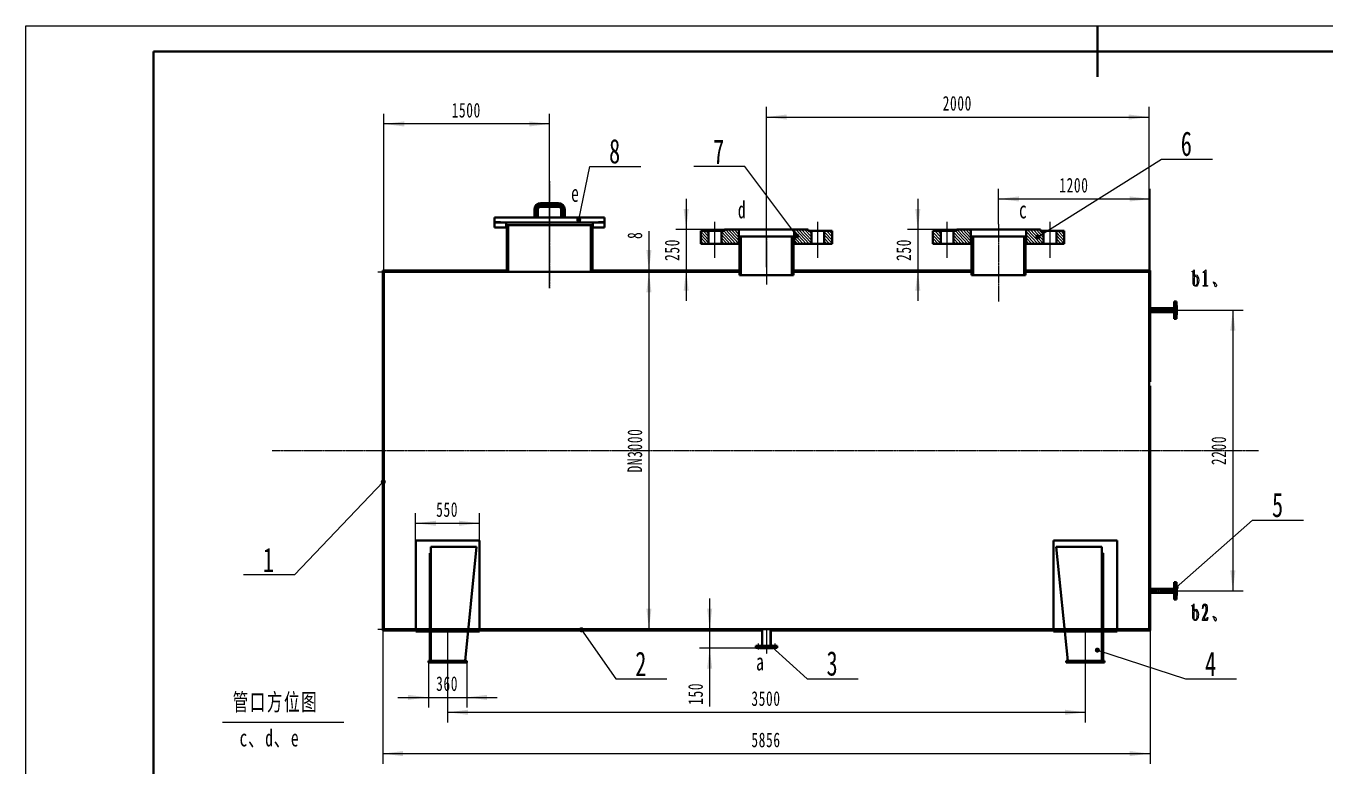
# Model space of a CAD drawing. Header units: millimetres. Extents: x -8400 to 8400, y -5940 to 5940.
# Drawn here: x -8400 to 1785, y 138 to 5940 of the extents above; entities that cross this region are included whole.
import ezdxf

# ---------------------------------------------------------------- set-up
doc = ezdxf.new("R2010")
doc.units = ezdxf.units.MM
doc.linetypes.add('点画线', pattern=[18, 12, -2, 2, -2])
doc.layers.get('0').update_dxf_attribs({"lineweight": 35})
for name, color, linetype, lineweight in [('EB0', 7, 'Continuous', 35), ('中心线层', 1, '点画线', 18), ('剖面线层', 4, 'Continuous', 18), ('尺寸线层', 3, 'Continuous', 18), ('细实线层', 7, 'Continuous', 18)]:
    doc.layers.add(name, color=color, linetype=linetype, lineweight=lineweight)
doc.styles.add('j4', font='', dxfattribs={"width": 0.667})
doc.styles.add('j6.3', font='', dxfattribs={"width": 0.667})
doc.styles.add('标准', font='', dxfattribs={"width": 0.667})
doc.styles.get('j4').set_extended_font_data('宋体')
doc.styles.get('j6.3').set_extended_font_data('宋体')
doc.styles.get('标准').set_extended_font_data('宋体')
doc.dimstyles.new('标准', dxfattribs={"dimscale": 40, "dimtxt": 2.873789, "dimasz": 4, "dimexe": 2, "dimexo": 0, "dimgap": 1.101925, "dimtad": 1, "dimdec": 0, "dimdsep": 46, "dimtxsty": '标准', "dimblk": '_CAXARROW', "dimcen": 0, "dimdle": 6, "dimaunit": 1, "dimazin": 2, "dimtfac": 0.707107, "dimtdec": 3, "dimtmove": 0, "dimatfit": 3, "dimfxl": 0, "dimfrac": 2, "dimtolj": 1, "dimtzin": 0, "dimlwd": 18, "dimarcsym": 0})
pattern_1 = [(-45, (0, 0), (2.74998, 2.74998), [])]

# ---------------------------------------------------------------- blocks, each defined once
blk = doc.blocks.new('*X2')
at = {"layer": '尺寸线层', "linetype": 'Continuous', "lineweight": 18}
for points in [[(-3040, 1212), (-3020, 1372), (-3060, 1372)], [(-3040, 1062), (-3020, 902), (-3060, 902)]]:
    blk.add_hatch(color=0, dxfattribs=at).paths.add_polyline_path(points, flags=0)
at = {"layer": '尺寸线层', "color": 0, "linetype": 'Continuous', "lineweight": 18}
for p, q in [((-3040, 1452), (-3040, 604)), ((-2636, 1212), (-3120, 1212)), ((-2595, 1062), (-3120, 1062))]:
    blk.add_line(p, q, dxfattribs=at)
at = {"layer": '尺寸线层', "color": 0, "linetype": 'Continuous', "lineweight": 18, "insert": (-3150, 704), "char_height": 115, "width": 236.19, "attachment_point": 5, "rotation": 90, "line_spacing_factor": 1.15057, "style": '标准'}
blk.add_mtext('\\T1.1;150', dxfattribs=at)
blk = doc.blocks.new('_CAXARROW')
blk.add_hatch(color=0).paths.add_polyline_path([(0, 0), (-1, 0.125), (-1, -0.125)], flags=0)
blk = doc.blocks.new('*X5')
at = {"layer": '尺寸线层', "linetype": 'Continuous', "lineweight": 18}
for points in [[(-3516, 4024), (-3496, 4184), (-3536, 4184)], [(-3516, 4012), (-3496, 3852), (-3536, 3852)]]:
    blk.add_hatch(color=0, dxfattribs=at).paths.add_polyline_path(points, flags=0)
at = {"layer": '尺寸线层', "color": 0, "linetype": 'Continuous', "lineweight": 18}
for p, q in [((-3516, 4332), (-3516, 3772)), ((-5641, 4012), (-3436, 4012)), ((-2806, 4024), (-3596, 4024))]:
    blk.add_line(p, q, dxfattribs=at)
at = {"layer": '尺寸线层', "color": 0, "linetype": 'Continuous', "lineweight": 18, "insert": (-3626, 4299), "char_height": 115, "width": 65.54, "attachment_point": 5, "rotation": 90, "line_spacing_factor": 1.15057, "style": '标准'}
blk.add_mtext('\\T1.1;8', dxfattribs=at)
blk = doc.blocks.new('*X6')
at = {"layer": '尺寸线层', "linetype": 'Continuous', "lineweight": 18}
for points in [[(-2595, 5226), (-2435, 5246), (-2435, 5206)], [(405, 5226), (245, 5246), (245, 5206)]]:
    blk.add_hatch(color=0, dxfattribs=at).paths.add_polyline_path(points, flags=0)
at = {"layer": '尺寸线层', "color": 0, "linetype": 'Continuous', "lineweight": 18}
for p, q in [((-2595, 4050), (-2595, 5306)), ((405, 4012), (405, 5306)), ((-2595, 5226), (405, 5226))]:
    blk.add_line(p, q, dxfattribs=at)
at = {"layer": '尺寸线层', "color": 0, "linetype": 'Continuous', "lineweight": 18, "insert": (-1098, 5333), "char_height": 115, "width": 336.93, "attachment_point": 5, "line_spacing_factor": 1.15057, "style": '标准'}
blk.add_mtext('\\T1.1;2000', dxfattribs=at)
blk = doc.blocks.new('*X7')
at = {"layer": '尺寸线层', "linetype": 'Continuous', "lineweight": 18}
for points in [[(-5595, 5172), (-5435, 5152), (-5435, 5192)], [(-4295, 5172), (-4455, 5152), (-4455, 5192)]]:
    blk.add_hatch(color=0, dxfattribs=at).paths.add_polyline_path(points, flags=0)
at = {"layer": '尺寸线层', "color": 0, "linetype": 'Continuous', "lineweight": 18}
for p, q in [((-5595, 4012), (-5595, 5252)), ((-4295, 3884), (-4295, 5252)), ((-4295, 5172), (-5595, 5172))]:
    blk.add_line(p, q, dxfattribs=at)
at = {"layer": '尺寸线层', "color": 0, "linetype": 'Continuous', "lineweight": 18, "insert": (-4948, 5279), "char_height": 115, "width": 326.65, "attachment_point": 5, "line_spacing_factor": 1.15057, "style": '标准'}
blk.add_mtext('\\T1.1;1500', dxfattribs=at)
blk = doc.blocks.new('$CAXA_FRAME_13B17AC1$')
at = {"layer": 'EB0', "color": 0, "linetype": 'Continuous', "lineweight": 18}
for p, q in [((-210, 148.5), (210, 148.5)), ((-210, -148.5), (-210, 148.5))]:
    blk.add_line(p, q, dxfattribs=at)
at = {"layer": 'EB0', "color": 0, "linetype": 'Continuous', "lineweight": 35}
for p, q in [((0, 148.5), (0, 138.5)), ((205, 143.5), (-185, 143.5)), ((-185, 143.5), (-185, -143.5))]:
    blk.add_line(p, q, dxfattribs=at)
blk = doc.blocks.new('*X9')
at = {"layer": '尺寸线层', "linetype": 'Continuous', "lineweight": 18}
for points in [[(-5095, 559), (-4935, 579), (-4935, 539)], [(-95, 559), (-255, 579), (-255, 539)]]:
    blk.add_hatch(color=0, dxfattribs=at).paths.add_polyline_path(points, flags=0)
at = {"layer": '尺寸线层', "color": 0, "linetype": 'Continuous', "lineweight": 18}
for p, q in [((-5095, 1200), (-5095, 479)), ((-95, 1200), (-95, 479)), ((-5095, 559), (-95, 559))]:
    blk.add_line(p, q, dxfattribs=at)
at = {"layer": '尺寸线层', "color": 0, "linetype": 'Continuous', "lineweight": 18, "insert": (-2598, 666), "char_height": 115, "width": 335.65, "attachment_point": 5, "line_spacing_factor": 1.15057, "style": '标准'}
blk.add_mtext('\\T1.1;3500', dxfattribs=at)
blk = doc.blocks.new('*X10')
at = {"layer": '尺寸线层', "linetype": 'Continuous', "lineweight": 18}
for points in [[(-5603, 235), (-5443, 255), (-5443, 215)], [(413, 235), (253, 255), (253, 215)]]:
    blk.add_hatch(color=0, dxfattribs=at).paths.add_polyline_path(points, flags=0)
at = {"layer": '尺寸线层', "color": 0, "linetype": 'Continuous', "lineweight": 18}
for p, q in [((-5603, 1200), (-5603, 155)), ((413, 1200), (413, 155)), ((-5603, 235), (413, 235))]:
    blk.add_line(p, q, dxfattribs=at)
at = {"layer": '尺寸线层', "color": 0, "linetype": 'Continuous', "lineweight": 18, "insert": (-2598, 342), "char_height": 115, "width": 335.65, "attachment_point": 5, "line_spacing_factor": 1.15057, "style": '标准'}
blk.add_mtext('\\T1.1;5856', dxfattribs=at)
blk = doc.blocks.new('*X11')
at = {"layer": '尺寸线层', "linetype": 'Continuous', "lineweight": 18}
for points in [[(-3516, 4012), (-3496, 3852), (-3536, 3852)], [(-3516, 1212), (-3496, 1372), (-3536, 1372)]]:
    blk.add_hatch(color=0, dxfattribs=at).paths.add_polyline_path(points, flags=0)
at = {"layer": '尺寸线层', "color": 0, "linetype": 'Continuous', "lineweight": 18}
for p, q in [((-5641, 4012), (-3436, 4012)), ((-3516, 4012), (-3516, 1212)), ((-5641, 1212), (-3436, 1212))]:
    blk.add_line(p, q, dxfattribs=at)
at = {"layer": '尺寸线层', "color": 0, "linetype": 'Continuous', "lineweight": 18, "insert": (-3626, 2612), "char_height": 114.95, "width": 523, "attachment_point": 5, "rotation": 90, "line_spacing_factor": 1.15057, "style": '标准'}
blk.add_mtext('\\T1.1;DN3000', dxfattribs=at)
blk = doc.blocks.new('*X12')
at = {"layer": '尺寸线层', "linetype": 'Continuous', "lineweight": 18}
for points in [[(-5345, 2041), (-5185, 2061), (-5185, 2021)], [(-4845, 2041), (-5005, 2061), (-5005, 2021)]]:
    blk.add_hatch(color=0, dxfattribs=at).paths.add_polyline_path(points, flags=0)
at = {"layer": '尺寸线层', "color": 0, "linetype": 'Continuous', "lineweight": 18}
for p, q in [((-5345, 1906), (-5345, 2121)), ((-5345, 2041), (-4845, 2041)), ((-4845, 1192), (-4845, 2121))]:
    blk.add_line(p, q, dxfattribs=at)
at = {"layer": '尺寸线层', "color": 0, "linetype": 'Continuous', "lineweight": 18, "insert": (-5098, 2148), "char_height": 115, "width": 245.18, "attachment_point": 5, "line_spacing_factor": 1.15057, "style": '标准'}
blk.add_mtext('\\T1.1;550', dxfattribs=at)
blk = doc.blocks.new('*X13')
at = {"layer": '尺寸线层', "linetype": 'Continuous', "lineweight": 18}
for points in [[(-5245, 676), (-5405, 696), (-5405, 656)], [(-4945, 676), (-4785, 696), (-4785, 656)]]:
    blk.add_hatch(color=0, dxfattribs=at).paths.add_polyline_path(points, flags=0)
at = {"layer": '尺寸线层', "color": 0, "linetype": 'Continuous', "lineweight": 18}
for p, q in [((-5245, 950), (-5245, 596)), ((-4945, 962), (-4945, 596)), ((-5485, 676), (-4705, 676))]:
    blk.add_line(p, q, dxfattribs=at)
at = {"layer": '尺寸线层', "color": 0, "linetype": 'Continuous', "lineweight": 18, "insert": (-5098, 783), "char_height": 115, "width": 245.18, "attachment_point": 5, "line_spacing_factor": 1.15057, "style": '标准'}
blk.add_mtext('\\T1.1;360', dxfattribs=at)
blk = doc.blocks.new('*X19')
at = {"layer": '尺寸线层', "linetype": 'Continuous', "lineweight": 18}
for points in [[(-3224, 4344), (-3204, 4504), (-3244, 4504)], [(-3224, 4024), (-3204, 3864), (-3244, 3864)]]:
    blk.add_hatch(color=0, dxfattribs=at).paths.add_polyline_path(points, flags=0)
at = {"layer": '尺寸线层', "color": 0, "linetype": 'Continuous', "lineweight": 18}
for p, q in [((-3224, 4584), (-3224, 3784)), ((-2923, 4344), (-3304, 4344)), ((-2806, 4024), (-3304, 4024))]:
    blk.add_line(p, q, dxfattribs=at)
at = {"layer": '尺寸线层', "color": 0, "linetype": 'Continuous', "lineweight": 18, "insert": (-3334, 4184), "char_height": 115, "width": 246.47, "attachment_point": 5, "rotation": 90, "line_spacing_factor": 1.15057, "style": '标准'}
blk.add_mtext('\\T1.1;250', dxfattribs=at)
blk = doc.blocks.new('*X20')
at = {"layer": '尺寸线层', "linetype": 'Continuous', "lineweight": 18}
for points in [[(1062, 3712), (1082, 3552), (1042, 3552)], [(1062, 1512), (1082, 1672), (1042, 1672)]]:
    blk.add_hatch(color=0, dxfattribs=at).paths.add_polyline_path(points, flags=0)
at = {"layer": '尺寸线层', "color": 0, "linetype": 'Continuous', "lineweight": 18}
for p, q in [((400, 3712), (1142, 3712)), ((1062, 3712), (1062, 1512)), ((628, 1512), (1142, 1512))]:
    blk.add_line(p, q, dxfattribs=at)
at = {"layer": '尺寸线层', "color": 0, "linetype": 'Continuous', "lineweight": 18, "insert": (952, 2612), "char_height": 115, "width": 336.93, "attachment_point": 5, "rotation": 90, "line_spacing_factor": 1.15057, "style": '标准'}
blk.add_mtext('\\T1.1;2200', dxfattribs=at)
blk = doc.blocks.new('*X21')
at = {"layer": '细实线层', "color": 0, "linetype": 'ByBlock', "lineweight": -2, "ltscale": 0.2}
for points in [[(51, -143), (48, -150), (43, -156), (36, -158), (29, -158), (23, -155), (18, -151), (15, -145), (14, -139), (14, -52), (14, -48), (13, -45), (11, -43), (9, -44), (7, -44), (6, -45), (6, -40), (11, -39), (15, -36), (18, -32), (21, -28), (21, -82), (25, -76), (29, -71), (36, -69), (44, -72), (51, -81), (55, -94), (57, -111), (56, -127), (54, -137), (51, -143)], [(21, -138), (22, -143), (24, -147), (28, -151), (33, -152), (37, -152), (41, -148), (45, -140), (48, -130), (48, -115), (47, -101), (44, -90), (39, -83), (33, -80), (28, -81), (24, -85), (22, -95), (21, -114), (21, -138)]]:
    blk.add_lwpolyline(points, dxfattribs=at)
blk = doc.blocks.new('*X22')
at = {"layer": '细实线层', "color": 0, "linetype": 'ByBlock', "lineweight": -2, "ltscale": 0.2}
blk.add_lwpolyline([(21, -145), (40, -145), (43, -144), (45, -142), (47, -139), (49, -134), (52, -134), (47, -157), (10, -157), (10, -152), (20, -130), (29, -111), (35, -95), (39, -82), (40, -69), (39, -57), (37, -47), (34, -41), (28, -39), (23, -41), (19, -46), (17, -53), (15, -59), (15, -64), (12, -64), (13, -53), (14, -44), (17, -36), (22, -31), (26, -29), (31, -28), (35, -29), (40, -32), (44, -39), (48, -50), (49, -64), (47, -81), (42, -99), (35, -116), (28, -131), (21, -145)], dxfattribs=at)
blk = doc.blocks.new('*X23')
at = {"layer": '细实线层', "color": 0, "linetype": 'ByBlock', "lineweight": -2, "ltscale": 0.2}
blk.add_lwpolyline([(25, -129), (30, -132), (34, -135), (37, -140), (40, -146), (40, -153), (39, -160), (35, -162), (31, -159), (27, -150), (24, -139), (20, -132), (17, -127), (16, -124), (17, -124), (21, -126), (25, -129)], dxfattribs=at)
blk = doc.blocks.new('*X24')
at = {"layer": '细实线层', "color": 0, "linetype": 'ByBlock', "lineweight": -2, "ltscale": 0.2}
for points in [[(51, -143), (48, -150), (43, -156), (36, -158), (29, -158), (23, -155), (18, -151), (15, -145), (14, -139), (14, -52), (14, -48), (13, -45), (11, -43), (9, -44), (7, -44), (6, -45), (6, -40), (11, -39), (15, -36), (18, -32), (21, -28), (21, -82), (25, -76), (29, -71), (36, -69), (44, -72), (51, -81), (55, -94), (57, -111), (56, -127), (54, -137), (51, -143)], [(21, -138), (22, -143), (24, -147), (28, -151), (33, -152), (37, -152), (41, -148), (45, -140), (48, -130), (48, -115), (47, -101), (44, -90), (39, -83), (33, -80), (28, -81), (24, -85), (22, -95), (21, -114), (21, -138)]]:
    blk.add_lwpolyline(points, dxfattribs=at)
blk = doc.blocks.new('*X25')
at = {"layer": '细实线层', "color": 0, "linetype": 'ByBlock', "lineweight": -2, "ltscale": 0.2}
blk.add_lwpolyline([(28, -59), (28, -54), (27, -49), (23, -48), (19, -49), (16, -50), (13, -51), (13, -46), (19, -43), (25, -39), (30, -34), (35, -28), (35, -143), (36, -148), (38, -151), (43, -152), (49, -152), (49, -157), (14, -157), (14, -152), (20, -152), (25, -151), (27, -148), (28, -145), (28, -59)], dxfattribs=at)
blk = doc.blocks.new('*X26')
at = {"layer": '细实线层', "color": 0, "linetype": 'ByBlock', "lineweight": -2, "ltscale": 0.2}
blk.add_lwpolyline([(25, -129), (30, -132), (34, -135), (37, -140), (40, -146), (40, -153), (39, -160), (35, -162), (31, -159), (27, -150), (24, -139), (20, -132), (17, -127), (16, -124), (17, -124), (21, -126), (25, -129)], dxfattribs=at)
blk = doc.blocks.new('*X27')
at = {"layer": '尺寸线层', "linetype": 'Continuous', "lineweight": 18}
for points in [[(-775, 4584), (-615, 4604), (-615, 4564)], [(413, 4584), (253, 4604), (253, 4564)]]:
    blk.add_hatch(color=0, dxfattribs=at).paths.add_polyline_path(points, flags=0)
at = {"layer": '尺寸线层', "color": 0, "linetype": 'Continuous', "lineweight": 18}
for p, q in [((-775, 4386), (-775, 4664)), ((-775, 4584), (413, 4584)), ((413, 4024), (413, 4664))]:
    blk.add_line(p, q, dxfattribs=at)
at = {"layer": '尺寸线层', "color": 0, "linetype": 'Continuous', "lineweight": 18, "insert": (-184, 4691), "char_height": 115, "width": 326.65, "attachment_point": 5, "line_spacing_factor": 1.15057, "style": '标准'}
blk.add_mtext('\\T1.1;1200', dxfattribs=at)
blk = doc.blocks.new('*X28')
at = {"layer": '尺寸线层', "linetype": 'Continuous', "lineweight": 18}
for points in [[(-1408, 4344), (-1388, 4504), (-1428, 4504)], [(-1408, 4024), (-1388, 3864), (-1428, 3864)]]:
    blk.add_hatch(color=0, dxfattribs=at).paths.add_polyline_path(points, flags=0)
at = {"layer": '尺寸线层', "color": 0, "linetype": 'Continuous', "lineweight": 18}
for p, q in [((-1408, 4584), (-1408, 3784)), ((-1103, 4344), (-1488, 4344)), ((-986, 4024), (-1488, 4024))]:
    blk.add_line(p, q, dxfattribs=at)
at = {"layer": '尺寸线层', "color": 0, "linetype": 'Continuous', "lineweight": 18, "insert": (-1518, 4184), "char_height": 115, "width": 246.47, "attachment_point": 5, "rotation": 90, "line_spacing_factor": 1.15057, "style": '标准'}
blk.add_mtext('\\T1.1;250', dxfattribs=at)
blk = doc.blocks.new('*X31')
at = {"layer": '细实线层', "linetype": 'Continuous', "lineweight": 18}
h = blk.add_hatch(color=0, dxfattribs=at)
edge = h.paths.add_edge_path(flags=0)
edge.add_arc((0, 0), 20, 0, 360)
at = {"layer": '细实线层', "color": 0, "linetype": 'Continuous', "lineweight": 18}
for p, q in [((0, 0), (-696, -729)), ((-696, -729), (-1096, -729))]:
    blk.add_line(p, q, dxfattribs=at)
at = {"layer": '细实线层', "color": 0, "linetype": 'Continuous', "lineweight": 18, "insert": (-896, -708), "char_height": 191.6, "width": 548, "attachment_point": 8, "line_spacing_factor": 1.15057, "style": '标准'}
blk.add_mtext('\\T1.1;1', dxfattribs=at)
blk = doc.blocks.new('*X32')
at = {"layer": '细实线层', "linetype": 'Continuous', "lineweight": 18}
h = blk.add_hatch(color=0, dxfattribs=at)
edge = h.paths.add_edge_path(flags=0)
edge.add_arc((0, 0), 20, 0, 360)
at = {"layer": '细实线层', "color": 0, "linetype": 'Continuous', "lineweight": 18}
for p, q in [((0, 0), (270, -385)), ((270, -385), (670, -385))]:
    blk.add_line(p, q, dxfattribs=at)
at = {"layer": '细实线层', "color": 0, "linetype": 'Continuous', "lineweight": 18, "insert": (470, -363), "char_height": 191.6, "width": 548, "attachment_point": 8, "line_spacing_factor": 1.15057, "style": '标准'}
blk.add_mtext('\\T1.1;2', dxfattribs=at)
blk = doc.blocks.new('*X33')
at = {"layer": '细实线层', "linetype": 'Continuous', "lineweight": 18}
h = blk.add_hatch(color=0, dxfattribs=at)
edge = h.paths.add_edge_path(flags=0)
edge.add_arc((0, 0), 20, 0, 360)
at = {"layer": '细实线层', "color": 0, "linetype": 'Continuous', "lineweight": 18}
for p, q in [((0, 0), (278, -250)), ((278, -250), (678, -250))]:
    blk.add_line(p, q, dxfattribs=at)
at = {"layer": '细实线层', "color": 0, "linetype": 'Continuous', "lineweight": 18, "insert": (478, -228), "char_height": 191.6, "width": 548, "attachment_point": 8, "line_spacing_factor": 1.15057, "style": '标准'}
blk.add_mtext('\\T1.1;3', dxfattribs=at)
blk = doc.blocks.new('*X34')
at = {"layer": '细实线层', "linetype": 'Continuous', "lineweight": 18}
h = blk.add_hatch(color=0, dxfattribs=at)
edge = h.paths.add_edge_path(flags=0)
edge.add_arc((0, 0), 20, 0, 360)
at = {"layer": '细实线层', "color": 0, "linetype": 'Continuous', "lineweight": 18}
for p, q in [((0, 0), (692, -225)), ((692, -225), (1092, -225))]:
    blk.add_line(p, q, dxfattribs=at)
at = {"layer": '细实线层', "color": 0, "linetype": 'Continuous', "lineweight": 18, "insert": (892, -204), "char_height": 191.6, "width": 548, "attachment_point": 8, "line_spacing_factor": 1.15057, "style": '标准'}
blk.add_mtext('\\T1.1;4', dxfattribs=at)
blk = doc.blocks.new('*X35')
at = {"layer": '细实线层', "linetype": 'Continuous', "lineweight": 18}
h = blk.add_hatch(color=0, dxfattribs=at)
edge = h.paths.add_edge_path(flags=0)
edge.add_arc((0, 0), 20, 0, 360)
at = {"layer": '细实线层', "color": 0, "linetype": 'Continuous', "lineweight": 18}
for p, q in [((0, 0), (600, 528)), ((600, 528), (1000, 528))]:
    blk.add_line(p, q, dxfattribs=at)
at = {"layer": '细实线层', "color": 0, "linetype": 'Continuous', "lineweight": 18, "insert": (800, 549), "char_height": 191.6, "width": 548, "attachment_point": 8, "line_spacing_factor": 1.15057, "style": '标准'}
blk.add_mtext('\\T1.1;5', dxfattribs=at)
blk = doc.blocks.new('*X36')
at = {"layer": '细实线层', "linetype": 'Continuous', "lineweight": 18}
h = blk.add_hatch(color=0, dxfattribs=at)
edge = h.paths.add_edge_path(flags=0)
edge.add_arc((0, 0), 20, 0, 360)
at = {"layer": '细实线层', "color": 0, "linetype": 'Continuous', "lineweight": 18}
for p, q in [((0, 0), (968, 610)), ((968, 610), (1368, 610))]:
    blk.add_line(p, q, dxfattribs=at)
at = {"layer": '细实线层', "color": 0, "linetype": 'Continuous', "lineweight": 18, "insert": (1168, 632), "char_height": 191.6, "width": 548, "attachment_point": 8, "line_spacing_factor": 1.15057, "style": '标准'}
blk.add_mtext('\\T1.1;6', dxfattribs=at)
blk = doc.blocks.new('*X37')
at = {"layer": '细实线层', "linetype": 'Continuous', "lineweight": 18}
h = blk.add_hatch(color=0, dxfattribs=at)
edge = h.paths.add_edge_path(flags=0)
edge.add_arc((0, 0), 20, 0, 360)
at = {"layer": '细实线层', "color": 0, "linetype": 'Continuous', "lineweight": 18}
for p, q in [((-408, 544), (-808, 544)), ((0, 0), (-408, 544))]:
    blk.add_line(p, q, dxfattribs=at)
at = {"layer": '细实线层', "color": 0, "linetype": 'Continuous', "lineweight": 18, "insert": (-608, 565), "char_height": 191.6, "width": 548, "attachment_point": 8, "line_spacing_factor": 1.15057, "style": '标准'}
blk.add_mtext('\\T1.1;7', dxfattribs=at)
blk = doc.blocks.new('*X38')
at = {"layer": '细实线层', "linetype": 'Continuous', "lineweight": 18}
h = blk.add_hatch(color=0, dxfattribs=at)
edge = h.paths.add_edge_path(flags=0)
edge.add_arc((0, 0), 20, 0, 360)
at = {"layer": '细实线层', "color": 0, "linetype": 'Continuous', "lineweight": 18}
for p, q in [((0, 0), (86, 418)), ((86, 418), (486, 418))]:
    blk.add_line(p, q, dxfattribs=at)
at = {"layer": '细实线层', "color": 0, "linetype": 'Continuous', "lineweight": 18, "insert": (286, 440), "char_height": 191.6, "width": 548, "attachment_point": 8, "line_spacing_factor": 1.15057, "style": '标准'}
blk.add_mtext('\\T1.1;8', dxfattribs=at)

msp = doc.modelspace()

# ---------------------------------------------------------------- hatches: boundary and pattern name
at = {"layer": '剖面线层', "linetype": 'Continuous', "lineweight": 18}
h = msp.add_hatch(dxfattribs=at)
h.set_pattern_fill('无图案', color=131, scale=16.690025, angle=-46.5708, style=0, pattern_type=0)
h.set_pattern_definition([(-46.5708, (0, 0), (12.1207, 11.473687), [])])
edge = h.paths.add_edge_path(flags=0)
edge.add_line((-3109.6, 4232.7), (-3048.4, 4232.7))
edge.add_line((-3109.6, 4332.8), (-3109.6, 4232.7))
edge.add_line((-3048.4, 4332.8), (-3109.6, 4332.8))
edge.add_line((-3048.4, 4232.7), (-3048.4, 4332.8))
edge = h.paths.add_edge_path(flags=0)
edge.add_line((-2948.2, 4232.7), (-2811.9, 4232.7))
edge.add_line((-2948.2, 4332.8), (-2948.2, 4232.7))
edge.add_line((-2923.2, 4332.8), (-2948.2, 4332.8))
edge.add_line((-2923.2, 4343.9), (-2923.2, 4332.8))
edge.add_line((-2811.9, 4343.9), (-2923.2, 4343.9))
edge.add_line((-2811.9, 4232.7), (-2811.9, 4343.9))
edge = h.paths.add_edge_path(flags=0)
edge.add_line((-2378, 4232.7), (-2241.7, 4232.7))
edge.add_line((-2378, 4343.9), (-2378, 4232.7))
edge.add_line((-2266.7, 4343.9), (-2378, 4343.9))
edge.add_line((-2266.7, 4332.8), (-2266.7, 4343.9))
edge.add_line((-2241.7, 4332.8), (-2266.7, 4332.8))
edge.add_line((-2241.7, 4232.7), (-2241.7, 4332.8))
edge = h.paths.add_edge_path(flags=0)
edge.add_line((-2141.5, 4232.7), (-2080.3, 4232.7))
edge.add_line((-2141.5, 4332.8), (-2141.5, 4232.7))
edge.add_line((-2080.3, 4332.8), (-2141.5, 4332.8))
edge.add_line((-2080.3, 4284.4), (-2080.3, 4332.8))
edge.add_line((-2080.3, 4232.7), (-2080.3, 4284.4))
h = msp.add_hatch(dxfattribs=at)
h.set_pattern_fill('无图案', color=131, scale=16.690025, angle=133.4292, style=0, pattern_type=0)
h.set_pattern_definition([(133.4292, (0, 0), (-12.1207, -11.473687), [])])
edge = h.paths.add_edge_path(flags=0)
edge.add_line((-260.1, 4232.7), (-321.2, 4232.7))
edge.add_line((-260.1, 4332.8), (-260.1, 4232.7))
edge.add_line((-321.2, 4332.8), (-260.1, 4332.8))
edge.add_line((-321.2, 4232.7), (-321.2, 4332.8))
edge = h.paths.add_edge_path(flags=0)
edge.add_line((-421.4, 4232.7), (-557.7, 4232.7))
edge.add_line((-421.4, 4332.8), (-421.4, 4232.7))
edge.add_line((-446.4, 4332.8), (-421.4, 4332.8))
edge.add_line((-446.4, 4343.9), (-446.4, 4332.8))
edge.add_line((-557.7, 4343.9), (-446.4, 4343.9))
edge.add_line((-557.7, 4232.7), (-557.7, 4343.9))
edge = h.paths.add_edge_path(flags=0)
edge.add_line((-991.6, 4232.7), (-1127.9, 4232.7))
edge.add_line((-991.6, 4343.9), (-991.6, 4232.7))
edge.add_line((-1102.9, 4343.9), (-991.6, 4343.9))
edge.add_line((-1102.9, 4332.8), (-1102.9, 4343.9))
edge.add_line((-1127.9, 4332.8), (-1102.9, 4332.8))
edge.add_line((-1127.9, 4232.7), (-1127.9, 4332.8))
edge = h.paths.add_edge_path(flags=0)
edge.add_line((-1228.1, 4232.7), (-1289.3, 4232.7))
edge.add_line((-1228.1, 4332.8), (-1228.1, 4232.7))
edge.add_line((-1289.3, 4332.8), (-1228.1, 4332.8))
edge.add_line((-1289.3, 4284.4), (-1289.3, 4332.8))
edge.add_line((-1289.3, 4232.7), (-1289.3, 4284.4))
h = msp.add_hatch(dxfattribs=at)
h.set_pattern_fill('无图案', color=131, scale=3.889059, angle=-45, style=0, pattern_type=0)
h.set_pattern_definition(pattern_1)
edge = h.paths.add_edge_path(flags=0)
edge.add_line((603.1, 3644.2), (603.1, 3654.6))
edge.add_line((621.2, 3644.2), (603.1, 3644.2))
edge.add_line((621.2, 3654.6), (621.2, 3644.2))
edge.add_line((603.1, 3654.6), (621.2, 3654.6))
edge = h.paths.add_edge_path(flags=0)
edge.add_line((603.1, 3672.7), (603.1, 3695.4))
edge.add_line((621.2, 3672.7), (603.1, 3672.7))
edge.add_line((621.2, 3676), (621.2, 3672.7))
edge.add_line((623.8, 3676), (621.2, 3676))
edge.add_line((623.8, 3695.4), (623.8, 3676))
edge.add_line((603.1, 3695.4), (623.8, 3695.4))
edge = h.paths.add_edge_path(flags=0)
edge.add_line((603.1, 3729.1), (603.1, 3751.8))
edge.add_line((623.8, 3729.1), (603.1, 3729.1))
edge.add_line((623.8, 3748.6), (623.8, 3729.1))
edge.add_line((621.2, 3748.6), (623.8, 3748.6))
edge.add_line((621.2, 3751.8), (621.2, 3748.6))
edge.add_line((603.1, 3751.8), (621.2, 3751.8))
edge = h.paths.add_edge_path(flags=0)
edge.add_line((603.1, 3770), (603.1, 3780.3))
edge.add_line((621.2, 3770), (603.1, 3770))
edge.add_line((621.2, 3780.3), (621.2, 3770))
edge.add_line((603.1, 3780.3), (621.2, 3780.3))
h = msp.add_hatch(dxfattribs=at)
h.set_pattern_fill('无图案', color=131, scale=3.889059, angle=-45, style=0, pattern_type=0)
h.set_pattern_definition(pattern_1)
edge = h.paths.add_edge_path(flags=0)
edge.add_line((603.1, 1579.6), (603.1, 1569.2))
edge.add_line((621.2, 1579.6), (603.1, 1579.6))
edge.add_line((621.2, 1569.2), (621.2, 1579.6))
edge.add_line((603.1, 1569.2), (621.2, 1569.2))
edge = h.paths.add_edge_path(flags=0)
edge.add_line((603.1, 1551.1), (603.1, 1528.4))
edge.add_line((621.2, 1551.1), (603.1, 1551.1))
edge.add_line((621.2, 1547.8), (621.2, 1551.1))
edge.add_line((623.8, 1547.8), (621.2, 1547.8))
edge.add_line((623.8, 1528.4), (623.8, 1547.8))
edge.add_line((603.1, 1528.4), (623.8, 1528.4))
edge = h.paths.add_edge_path(flags=0)
edge.add_line((603.1, 1494.7), (603.1, 1472))
edge.add_line((623.8, 1494.7), (603.1, 1494.7))
edge.add_line((623.8, 1475.2), (623.8, 1494.7))
edge.add_line((621.2, 1475.2), (623.8, 1475.2))
edge.add_line((621.2, 1472), (621.2, 1475.2))
edge.add_line((603.1, 1472), (621.2, 1472))
edge = h.paths.add_edge_path(flags=0)
edge.add_line((603.1, 1453.9), (603.1, 1443.5))
edge.add_line((621.2, 1453.9), (603.1, 1453.9))
edge.add_line((621.2, 1443.5), (621.2, 1453.9))
edge.add_line((603.1, 1443.5), (621.2, 1443.5))
h = msp.add_hatch(dxfattribs=at)
h.set_pattern_fill('无图案', color=131, scale=2.702087, angle=133.4292, style=0, pattern_type=0)
h.set_pattern_definition([(133.4292, (0, 0), (-1.9623214, -1.8575707), [])])
edge = h.paths.add_edge_path(flags=0)
edge.add_line((-2511.6, 1079.9), (-2521.5, 1079.9))
edge.add_line((-2511.6, 1063.7), (-2511.6, 1079.9))
edge.add_line((-2521.5, 1063.7), (-2511.6, 1063.7))
edge.add_line((-2521.5, 1079.9), (-2521.5, 1063.7))
edge = h.paths.add_edge_path(flags=0)
edge.add_line((-2537.7, 1079.9), (-2559.8, 1079.9))
edge.add_line((-2537.7, 1063.7), (-2537.7, 1079.9))
edge.add_line((-2541.8, 1063.7), (-2537.7, 1063.7))
edge.add_line((-2541.8, 1061.9), (-2541.8, 1063.7))
edge.add_line((-2559.8, 1061.9), (-2541.8, 1061.9))
edge.add_line((-2559.8, 1079.9), (-2559.8, 1061.9))
edge = h.paths.add_edge_path(flags=0)
edge.add_line((-2630.1, 1079.9), (-2652.1, 1079.9))
edge.add_line((-2630.1, 1061.9), (-2630.1, 1079.9))
edge.add_line((-2648.1, 1061.9), (-2630.1, 1061.9))
edge.add_line((-2648.1, 1063.7), (-2648.1, 1061.9))
edge.add_line((-2652.1, 1063.7), (-2648.1, 1063.7))
edge.add_line((-2652.1, 1079.9), (-2652.1, 1063.7))
edge = h.paths.add_edge_path(flags=0)
edge.add_line((-2668.3, 1079.9), (-2678.3, 1079.9))
edge.add_line((-2668.3, 1063.7), (-2668.3, 1079.9))
edge.add_line((-2678.3, 1063.7), (-2668.3, 1063.7))
edge.add_line((-2678.3, 1071.5), (-2678.3, 1063.7))
edge.add_line((-2678.3, 1079.9), (-2678.3, 1071.5))

# ---------------------------------------------------------------- linework, layer by layer
at = {"layer": 'EB0', "color": 7, "linetype": 'Continuous', "lineweight": 35}
for p, q in [((-4414.3, 4502.3), (-4414.3, 4439.3)), ((-4386.3, 4502.3), (-4386.3, 4439.3)), ((-4225.3, 4551.3), (-4365.3, 4551.3)), ((-4225.3, 4523.3), (-4365.3, 4523.3)), ((-4204.3, 4502.3), (-4204.3, 4439.3)), ((-4176.3, 4502.3), (-4176.3, 4439.3)), ((-4725.8, 4439.3), (-4295.3, 4439.3)), ((-4725.8, 4439.3), (-4725.8, 4400.1)), ((-4680.2, 4402.7), (-4725.8, 4402.7)), ((-4295.3, 4400.1), (-4725.8, 4400.1)), ((-4295.3, 4400.1), (-4725.8, 4400.1)), ((-4725.8, 4360.9), (-4725.8, 4400.1)), ((-4676.5, 4400.1), (-4680.2, 4402.7)), ((-4631.3, 4400.1), (-4631.3, 4400.6)), ((-4190.3, 4439.3), (-4400.3, 4439.3)), ((-3864.7, 4439.3), (-4295.3, 4439.3)), ((-4295.3, 4400.1), (-3864.7, 4400.1)), ((-4295.3, 4400.1), (-3864.7, 4400.1)), ((-3914, 4400.1), (-3910.3, 4402.7)), ((-3910.3, 4402.7), (-3864.7, 4402.7)), ((-3864.7, 4439.3), (-3864.7, 4400.1)), ((-3864.7, 4439.3), (-3864.7, 4416.9)), ((-3864.7, 4430.9), (-3864.7, 4408.5)), ((-3864.7, 4360.9), (-3864.7, 4400.1)), ((-4725.8, 4360.9), (-4631.3, 4360.9)), ((-4631.3, 4031.6), (-4631.3, 4378.4)), ((-4631.3, 4011.9), (-4631.3, 4311.6)), ((-4620.1, 4031.6), (-4620.1, 4378.4)), ((-3970.5, 4011.9), (-3970.5, 4378.4)), ((-3959.3, 4011.9), (-3959.3, 4378.4)), ((-3864.7, 4360.9), (-3959.3, 4360.9)), ((-4620.1, 4010.1), (-4620.1, 4214.2)), ((603.1, 3780.3), (603.1, 3644.2)), ((603.1, 3780.3), (621.2, 3780.3)), ((603.1, 3780.3), (621.2, 3780.3)), ((621.2, 3770), (603.1, 3770)), ((621.2, 3748.6), (621.2, 3780.3)), ((618, 3696.1), (404.8, 3696.1)), ((618, 3728.5), (404.9, 3728.5)), ((618, 3724.6), (404.9, 3724.6)), ((618, 3700), (404.9, 3700)), ((598.7, 3728.5), (603.1, 3732.9)), ((598.7, 3696.1), (603.1, 3691.7)), ((621.2, 3751.8), (603.1, 3751.8)), ((623.8, 3729.1), (603.1, 3729.1)), ((623.8, 3695.4), (603.1, 3695.4)), ((621.2, 3672.7), (603.1, 3672.7)), ((622.5, 3729.1), (618, 3724.6)), ((618, 3724.6), (618, 3728.5)), ((618, 3700), (618, 3696.1)), ((622.5, 3695.4), (618, 3700)), ((623.8, 3748.6), (621.2, 3748.6)), ((623.8, 3676), (621.2, 3676)), ((621.2, 3676), (621.2, 3644.2)), ((623.8, 3676), (623.8, 3748.6)), ((623.8, 3712.3), (623.8, 3676)), ((621.2, 3654.6), (603.1, 3654.6)), ((603.1, 3644.2), (621.2, 3644.2)), ((618, 1527.8), (404.8, 1527.8)), ((598.7, 1527.8), (603.1, 1532.1)), ((603.1, 1443.5), (603.1, 1579.6)), ((603.1, 1579.6), (621.2, 1579.6)), ((621.2, 1569.2), (603.1, 1569.2)), ((621.2, 1551.1), (603.1, 1551.1)), ((623.8, 1528.4), (603.1, 1528.4)), ((622.5, 1528.4), (618, 1523.9)), ((618, 1523.9), (618, 1527.8)), ((621.2, 1547.8), (621.2, 1579.6)), ((623.8, 1547.8), (621.2, 1547.8)), ((623.8, 1511.5), (623.8, 1547.8)), ((623.8, 1547.8), (623.8, 1475.2)), ((618, 1523.9), (404.9, 1523.9)), ((618, 1499.2), (404.9, 1499.2)), ((618, 1495.3), (404.9, 1495.3)), ((598.7, 1495.3), (603.1, 1491)), ((623.8, 1494.7), (603.1, 1494.7)), ((621.2, 1472), (603.1, 1472)), ((621.2, 1453.9), (603.1, 1453.9)), ((603.1, 1443.5), (621.2, 1443.5)), ((603.1, 1443.5), (621.2, 1443.5)), ((622.5, 1494.7), (618, 1499.2)), ((618, 1499.2), (618, 1495.3)), ((623.8, 1475.2), (621.2, 1475.2)), ((621.2, 1475.2), (621.2, 1443.5)), ((-2629.2, 1070.9), (-2629.2, 1211.9)), ((-2627.4, 1070.9), (-2627.4, 1211.9)), ((-2562.5, 1070.9), (-2562.5, 1211.9)), ((-2560.7, 1070.9), (-2560.7, 1211.9)), ((-2678.3, 1079.9), (-2511.6, 1079.9)), ((-2511.6, 1079.9), (-2678.3, 1079.9)), ((-2678.3, 1079.9), (-2678.3, 1063.7)), ((-2678.3, 1079.9), (-2678.3, 1063.7)), ((-2648.1, 1063.7), (-2678.3, 1063.7)), ((-2668.3, 1063.7), (-2668.3, 1079.9)), ((-2652.1, 1063.7), (-2652.1, 1079.9)), ((-2648.1, 1061.9), (-2648.1, 1063.7)), ((-2541.8, 1061.9), (-2648.1, 1061.9)), ((-2630.1, 1061.9), (-2630.1, 1079.9)), ((-2594.9, 1061.9), (-2541.8, 1061.9)), ((-2559.8, 1061.9), (-2559.8, 1079.9)), ((-2541.8, 1061.9), (-2541.8, 1063.7)), ((-2541.8, 1063.7), (-2511.6, 1063.7)), ((-2537.7, 1063.7), (-2537.7, 1079.9)), ((-2521.5, 1063.7), (-2521.5, 1079.9)), ((-2511.6, 1079.9), (-2511.6, 1063.7))]:
    msp.add_line(p, q, dxfattribs=at)
at = {"layer": 'EB0', "linetype": 'Continuous', "lineweight": 35}
for p, q in [((-4635.4, 4360.8), (-4635.4, 4400.1)), ((-3955.2, 4360.8), (-3955.2, 4400.1)), ((-4631.3, 4378.4), (-3959.3, 4378.4)), ((-5602.8, 4023.9), (-5602.8, 1199.9)), ((-5602.8, 4023.9), (-4631.3, 4023.9)), ((-5602.8, 4011.9), (-2806.3, 4011.9)), ((-5594.8, 4011.9), (-5594.8, 1199.9)), ((-3959.3, 4023.9), (-2806.3, 4023.9)), ((-2383.5, 4023.9), (-986.1, 4023.9)), ((-2383.5, 4011.9), (-986.1, 4011.9)), ((-774.7, 4023.9), (-774.5, 4023.9)), ((-774.7, 4011.9), (-774.5, 4011.9)), ((-563.3, 4023.9), (-77.6, 4023.9)), ((-563.3, 4011.9), (404.9, 4011.9)), ((-92.5, 4023.9), (412.9, 4023.9)), ((404.9, 4023.9), (404.9, 1199.9)), ((412.9, 4023.9), (412.9, 3150.5)), ((412.9, 3118.1), (412.9, 2113.7)), ((412.9, 2118.1), (412.9, 1199.9)), ((-5344.8, 1905.9), (-5344.8, 1191.9)), ((-4844.8, 1905.9), (-5344.8, 1905.9)), ((-5224.8, 1855.9), (-4866.8, 1855.9)), ((-5224.8, 1855.9), (-5224.8, 961.9)), ((-4866.8, 1855.9), (-4956.8, 961.9)), ((-4844.8, 1905.9), (-4844.8, 1191.9)), ((-345.1, 1905.9), (-345.1, 1191.9)), ((-345.1, 1905.9), (154.9, 1905.9)), ((34.9, 1855.9), (-323.1, 1855.9)), ((-323.1, 1855.9), (-233.1, 961.9)), ((34.9, 1855.9), (34.9, 961.9)), ((154.9, 1905.9), (154.9, 1191.9)), ((-5234.8, 1805.9), (-5234.8, 961.9)), ((-5234.8, 1805.9), (-5224.8, 1805.9)), ((-5234.8, 1775.9), (-5224.8, 1775.9)), ((44.9, 1805.9), (34.9, 1805.9)), ((44.9, 1775.9), (34.9, 1775.9)), ((44.9, 1805.9), (44.9, 961.9)), ((-5602.8, 1199.9), (-2629.2, 1199.9)), ((-5594.8, 1211.9), (-2627.4, 1211.9)), ((-5344.8, 1191.9), (-4844.8, 1191.9)), ((-2629.2, 1199.9), (-2648.1, 1199.9)), ((-2636.4, 1211.9), (404.9, 1211.9)), ((-2541.8, 1199.9), (-2560.7, 1199.9)), ((-2560.7, 1199.9), (412.9, 1199.9)), ((154.9, 1191.9), (-345.1, 1191.9)), ((-5234.8, 1091.9), (-5224.8, 1091.9)), ((44.9, 1091.9), (34.9, 1091.9)), ((-5244.8, 961.9), (-4944.8, 961.9)), ((-5244.8, 961.9), (-5244.8, 949.9)), ((-5244.8, 949.9), (-4944.8, 949.9)), ((-4944.8, 961.9), (-4944.8, 949.9)), ((54.9, 961.9), (-245.1, 961.9)), ((-245.1, 961.9), (-245.1, 949.9)), ((54.9, 949.9), (-245.1, 949.9)), ((54.9, 961.9), (54.9, 949.9))]:
    msp.add_line(p, q, dxfattribs=at)
at = {"layer": 'EB0', "color": 0, "linetype": 'Continuous', "lineweight": 35}
for p, q in [((-2923.2, 4332.8), (-3109.6, 4332.8)), ((-3109.6, 4232.7), (-3109.6, 4332.8)), ((-3048.4, 4332.8), (-3048.4, 4232.7)), ((-2948.2, 4332.8), (-2948.2, 4232.7)), ((-2948.2, 4332.8), (-2948.2, 4232.7)), ((-2948.2, 4332.8), (-2948.2, 4232.7)), ((-2594.9, 4343.9), (-2923.2, 4343.9)), ((-2923.2, 4343.9), (-2923.2, 4332.8)), ((-2923.2, 4343.9), (-2266.7, 4343.9)), ((-2811.9, 4343.9), (-2811.9, 4232.7)), ((-2806.3, 4288.3), (-2806.3, 3985.2)), ((-2795.2, 4288.3), (-2795.2, 3985.2)), ((-2394.7, 4288.3), (-2394.7, 3985.2)), ((-2383.5, 4288.3), (-2383.5, 3985.2)), ((-2378, 4343.9), (-2378, 4232.7)), ((-2266.7, 4343.9), (-2266.7, 4332.8)), ((-2266.7, 4332.8), (-2080.3, 4332.8)), ((-2241.7, 4332.8), (-2241.7, 4232.7)), ((-2141.5, 4332.8), (-2141.5, 4232.7)), ((-2080.3, 4232.7), (-2080.3, 4332.8)), ((-1102.9, 4332.8), (-1289.3, 4332.8)), ((-1289.3, 4232.7), (-1289.3, 4332.8)), ((-1228.1, 4332.8), (-1228.1, 4232.7)), ((-1127.9, 4332.8), (-1127.9, 4232.7)), ((-1102.9, 4343.9), (-1102.9, 4332.8)), ((-446.4, 4343.9), (-1102.9, 4343.9)), ((-991.6, 4343.9), (-991.6, 4232.7)), ((-986.1, 4288.3), (-986.1, 3985.2)), ((-974.9, 4288.3), (-974.9, 3985.2)), ((-774.7, 4343.9), (-446.4, 4343.9)), ((-574.4, 4288.3), (-574.4, 3985.2)), ((-563.3, 4288.3), (-563.3, 3985.2)), ((-557.7, 4343.9), (-557.7, 4232.7)), ((-446.4, 4343.9), (-446.4, 4332.8)), ((-446.4, 4332.8), (-260.1, 4332.8)), ((-421.4, 4332.8), (-421.4, 4232.7)), ((-421.4, 4332.8), (-421.4, 4232.7)), ((-421.4, 4332.8), (-421.4, 4232.7)), ((-321.2, 4332.8), (-321.2, 4232.7)), ((-260.1, 4232.7), (-260.1, 4332.8)), ((-2806.3, 4232.7), (-3109.6, 4232.7)), ((-2383.5, 4232.7), (-2080.3, 4232.7)), ((-2080.3, 4232.7), (-2383.5, 4232.7)), ((-986.1, 4232.7), (-1289.3, 4232.7)), ((-1289.3, 4232.7), (-986.1, 4232.7)), ((-563.3, 4232.7), (-260.1, 4232.7))]:
    msp.add_line(p, q, dxfattribs=at)
at = {"layer": 'EB0'}
for p, q in [((-2383.5, 3985.2), (-2806.3, 3985.2)), ((-986.1, 3985.2), (-563.3, 3985.2))]:
    msp.add_line(p, q, dxfattribs=at)
at = {"layer": 'EB0', "color": 7, "linetype": 'Continuous', "lineweight": 35}
for centre, radius, start, end in [((-4365.3, 4502.3), 49, 90, 180), ((-4365.3, 4502.3), 35, 90, 180), ((-4365.3, 4502.3), 21, 90, 180), ((-4225.3, 4502.3), 49, 0, 90), ((-4225.3, 4502.3), 21, 0, 90)]:
    msp.add_arc(centre, radius, start, end, dxfattribs=at)
at = {"layer": '中心线层', "color": 7, "linetype": '点画线', "lineweight": 18}
msp.add_line((-4295.3, 4722.7), (-4295.3, 3883.8), dxfattribs=at)
at = {"layer": '中心线层', "color": 7, "linetype": 'Continuous', "lineweight": 35}
for p, q in [((-4400.3, 4502.3), (-4400.3, 4439.3)), ((-4400.3, 4502.3), (-4400.3, 4439.3)), ((-4225.3, 4537.3), (-4365.3, 4537.3)), ((-4190.3, 4502.3), (-4190.3, 4439.3)), ((-2629.2, 1070.9), (-2560.7, 1070.9))]:
    msp.add_line(p, q, dxfattribs=at)
at = {"layer": '中心线层', "linetype": '点画线', "lineweight": 18}
for p, q in [((-774.7, 4385.8), (-774.7, 3781.1)), ((-2594.9, 4291.3), (-2594.9, 3985.2)), ((-6470.7, 2611.9), (1264.2, 2611.9)), ((-5094.8, 1199.9), (-5094.8, 891.6)), ((-2594.9, 1161.9), (-2594.9, 1016.2)), ((-95.1, 1199.9), (-95.1, 891.6))]:
    msp.add_line(p, q, dxfattribs=at)
at = {"layer": '中心线层', "color": 0, "linetype": 'Continuous', "lineweight": 35}
for p, q in [((-2383.5, 4288.3), (-2806.3, 4288.3)), ((-986.1, 4288.3), (-563.3, 4288.3))]:
    msp.add_line(p, q, dxfattribs=at)
at = {"layer": '中心线层', "color": 1, "linetype": '点画线', "lineweight": 18}
for p, q in [((-2594.9, 4050.2), (-2594.9, 3911)), ((-774.7, 4050.2), (-774.7, 3933.9)), ((399.7, 3712.3), (627.7, 3712.3)), ((599.2, 3760.9), (627.7, 3760.9)), ((599.2, 3663.7), (627.7, 3663.7)), ((599.2, 1560.2), (627.7, 1560.2)), ((399.7, 1511.5), (627.7, 1511.5)), ((599.2, 1462.9), (627.7, 1462.9)), ((-2594.9, 1211.9), (-2594.9, 1041.8)), ((-2660.2, 1097.7), (-2660.2, 1052)), ((-2529.6, 1097.7), (-2529.6, 1052))]:
    msp.add_line(p, q, dxfattribs=at)
at = {"layer": '中心线层', "color": 7, "linetype": 'Continuous', "lineweight": 35}
for centre, start, end in [((-4365.3, 4502.3), 90, 180), ((-4225.3, 4502.3), 0, 90)]:
    msp.add_arc(centre, 35, start, end, dxfattribs=at)
at = {"layer": '剖面线层', "color": 1, "linetype": 'Continuous', "lineweight": 18}
for p, q in [((-2998.3, 4122.7), (-2998.3, 4405.4)), ((-2191.6, 4122.7), (-2191.6, 4405.4)), ((-1178, 4122.7), (-1178, 4405.4)), ((-371.3, 4122.7), (-371.3, 4405.4))]:
    msp.add_line(p, q, dxfattribs=at)
at = {"layer": '细实线层'}
for p, q in [((-2595.1, 4186.4), (-2595.1, 3964.4)), ((-6860.1, 482.2), (-5907.3, 482.2))]:
    msp.add_line(p, q, dxfattribs=at)

# ---------------------------------------------------------------- block references
at = {"layer": 'EB0', "linetype": 'Continuous', "lineweight": 35, "xscale": 40, "yscale": 40, "zscale": 40}
msp.add_blockref('$CAXA_FRAME_13B17AC1$', (0, 0), dxfattribs=at)
at = {"layer": '尺寸线层', "linetype": 'Continuous', "lineweight": 18}
for name, p in [('*X24', (737.1, 4057)), ('*X25', (815.1, 4057)), ('*X26', (893.1, 4057)), ('*X21', (734.7, 1436.6)), ('*X22', (812.7, 1436.6)), ('*X23', (890.7, 1436.6))]:
    msp.add_blockref(name, p, dxfattribs=at)
at = {"layer": '细实线层', "linetype": 'Continuous', "lineweight": 35}
for name, p in [('*X36', (-466.3, 4286.4)), ('*X38', (-4066.5, 4419.5)), ('*X37', (-2357, 4293.8)), ('*X31', (-5598.6, 2365.7)), ('*X35', (616.9, 1537.6)), ('*X32', (-4045.5, 1206.1)), ('*X33', (-2553.6, 1071.5)), ('*X34', (-0.4, 1046.6))]:
    msp.add_blockref(name, p, dxfattribs=at)

# ---------------------------------------------------------------- texts
at = {"layer": '尺寸线层', "linetype": 'Continuous', "lineweight": 18, "char_height": 134.11, "attachment_point": 1, "line_spacing_factor": 1.15057}
for s, insert, width, style in [('\\T1.1;e', (-4126.3, 4695), 732.782, 'j6.3'), ('\\T1.1;d', (-2818.8, 4565.8), 721.15, 'j6.3'), ('\\T1.1;c', (-614.7, 4565.8), 721.15, 'j6.3'), ('\\T1.1;a', (-2675.7, 1021.8), 360.575, 'j6.3'), ('\\T1.1;管口方位图', (-6779.8, 706.2), 1015.874, 'j4'), ('\\T1.1;c、d、e', (-6725.7, 425.4), 2554.964, 'j6.3')]:
    msp.add_mtext(s, dxfattribs=dict(at, insert=insert, width=width, style=style))

# ---------------------------------------------------------------- dimensions: what is measured, and where the dimension line sits
at = {"layer": '尺寸线层', "linetype": 'Continuous', "lineweight": 35}
for base, p1, p2, text, picture, middle in [((404.9, 5225.9), (-2594.9, 4050.2), (404.9, 4012), '2000', '*X6', (-1095, 5333.1)), ((-5594.8, 5171.9), (-4295.3, 3883.8), (-5594.8, 4012), '1500', '*X7', (-4945, 5279.1)), ((412.9, 4584.3), (-774.7, 4385.8), (412.9, 4023.9), '1200', '*X27', (-180.9, 4691.5)), ((-4844.8, 2041.2), (-5344.8, 1905.9), (-4844.8, 1191.9), '550', '*X12', (-5094.8, 2148.4)), ((412.9, 234.6), (-5602.8, 1199.9), (412.9, 1199.9), '5856', '*X10', (-2594.9, 341.8)), ((-4944.8, 676.2), (-5244.8, 949.9), (-4944.8, 961.9), '360', '*X13', (-5094.8, 783.4))]:
    dim = msp.add_linear_dim(base=base, p1=p1, p2=p2, text=text, dimstyle='标准', override={"dimsah": 1, "dimtfill": 1}, dxfattribs=at)
    dim.commit()
    dim.dimension.update_dxf_attribs({"geometry": picture, "text_midpoint": middle})
for base, p1, p2, angle, text, picture, middle in [((-3224.3, 4023.9), (-2923.2, 4343.9), (-2806.3, 4023.9), 90, '250', '*X19', (-3331.5, 4183.9)), ((-1407.5, 4023.9), (-1102.9, 4343.9), (-986.1, 4023.9), 270, '250', '*X28', (-1514.7, 4183.9)), ((-3515.8, 4011.9), (-2806.3, 4023.9), (-5641.4, 4011.9), 90, '8', '*X5', (-3623, 4298.8)), ((-3515.8, 1211.9), (-5641.4, 4011.9), (-5641.4, 1211.9), 90, 'DN3000', '*X11', (-3623, 2611.9)), ((1061.8, 1511.5), (399.7, 3712.3), (627.7, 1511.5), 90, '2200', '*X20', (954.6, 2611.9)), ((-95.1, 559.1), (-5094.8, 1199.9), (-95.1, 1199.9), 0, '3500', '*X9', (-2594.9, 666.3))]:
    dim = msp.add_linear_dim(base=base, p1=p1, p2=p2, angle=angle, text=text, dimstyle='标准', override={"dimsah": 1, "dimtfill": 1}, dxfattribs=at)
    dim.commit()
    dim.dimension.update_dxf_attribs({"geometry": picture, "text_midpoint": middle})
dim = msp.add_linear_dim(base=(-3040.5, 1061.9), p1=(-2636.4, 1211.9), p2=(-2594.9, 1061.9), angle=90, dimstyle='标准', override={"dimsah": 1, "dimtfill": 1, "dimtzin": 0}, dxfattribs=at)
dim.commit()
dim.dimension.update_dxf_attribs({"geometry": '*X2', "text_midpoint": (-3147.7, 704.2)})

doc.saveas('drawing.dxf')
